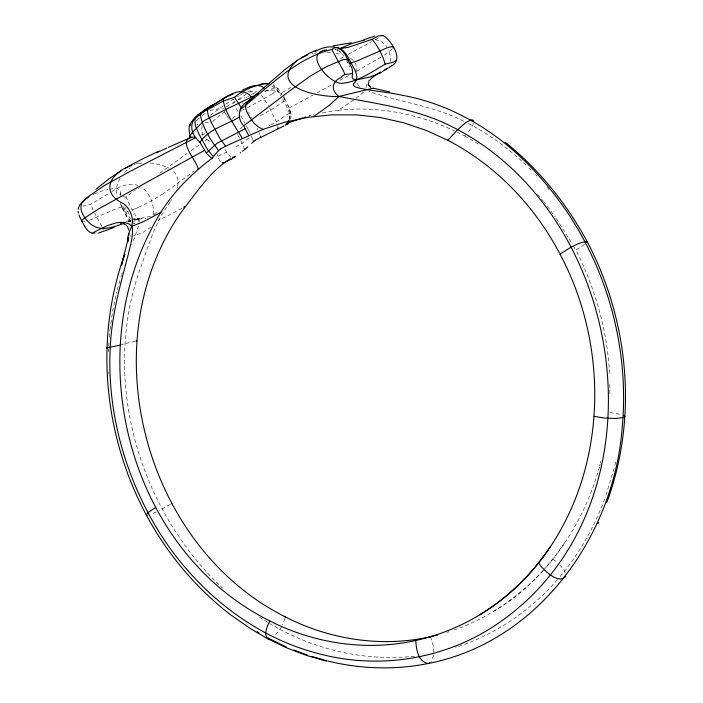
<?xml version="1.0" encoding="UTF-8"?>
<svg xmlns="http://www.w3.org/2000/svg" width="703" height="703" viewBox="0 0 703 703"><rect width="100%" height="100%" fill="white"/><g stroke="black" fill="none" stroke-linecap="round" stroke-linejoin="round"><path stroke-width="0.53" stroke-dasharray="3.52 2.64" d="M433.813 652.164L433.285 645.837L431.22 638.605M366.017 87.805L367.142 83.393M285.049 99.844L283.889 97.717L285.093 99.861L282.211 102.647L272.509 108.983L259.284 116.276M609.861 393.759L609.844 384.365M120.072 195.091L120.187 193.659L120.187 195.443M139.379 221.489L138.878 219.362L136.865 219.099M108.534 351.834L108.622 348.899M125.072 207.438C122.788 210.531 124.159 213.677 128.324 211.418M356.834 72.163L356.79 67.497L355.331 63.244M108.728 346.14L108.93 342.115M109.264 337.361L109.914 330.357M110.002 329.584L112.814 310.313L116.786 291.894M390.798 61.46L390.411 56.117L388.021 49.175M433.566 655.134L431.712 660.715M289.777 119.51C290.884 111.733 285.427 104.932 282.316 98.262M177.631 186.198C179.168 180.355 177.112 173.711 172.094 170.179M614.914 465.14L615.635 461.994M120.143 194.863C123.051 188.861 115.002 187.411 110.661 189.16M120.31 194.248L120.187 194.713M290.567 119.308C292.343 112.436 288.221 106.056 285.225 100.107M117.278 289.952L120.345 278.801M600.555 462.838L601.091 460.79M138.588 225.918L132.762 242.737M177.472 186.857L177.077 188.219M614.185 468.295L605.09 497.882M599.729 465.913L600.292 463.866M290.357 111.628L289.996 112.146L287.966 105.512M599.457 466.933C588.921 504.842 570.036 540.572 543.823 569.975M284.987 618.412L282.606 624.782M202.121 125.661L201.656 130.301L203.009 135.591M120.872 277.026L121.399 275.268M121.663 274.398L122.199 272.685M473.611 123.377L471.704 127.146L467.592 132.647M153.105 214.415C154.581 204.503 149.748 193.079 141.602 187.156M131.883 245.057L132.111 244.468M604.738 498.884C593.921 527.971 578.384 555.396 558.12 578.947M289.038 119.475L290.119 112.84M120.02 178.457C117.234 183.914 114.8 190.522 117.761 196.418M281.402 627.173L274.961 635.846M171.629 199.467L171.286 200.056M171.11 200.355L170.557 201.286M169.968 202.244C155.301 221.981 148.412 245.681 140.328 268.555C100.696 378.724 138.201 508.919 222.517 588.042M564.632 542.997L555.08 556.205L544.667 568.718M430.904 661.831L431.326 661.303M233.264 103.71L235.417 101.557M465.324 135.328L464.718 136.013L457.301 132.226M557.444 579.694C530.378 610.802 495 634.888 455.623 647.393M543.393 570.159C529.297 585.722 513.076 599.395 495.202 610.432M543.155 570.722C518.7 597.682 487.46 618.552 453.013 630.406M195.891 121.347L196.726 120.468M392.046 49.236L384.04 55.291M158.201 220.338L158.667 219.863M124.589 172.428L128.544 168.852M196.954 120.248L199.388 117.981M123.007 196.919L126.074 196.945L133.139 191.638M337.431 49.421L337.185 50.185L340.973 52.215L339.637 51.214M153.887 214.397L154.678 213.686M363.486 92.242L356.043 98.253M212.657 121.303L223.809 112.41M248.897 137.946L242.421 142.964L234.398 147.955M154.801 213.58L157.006 212.666M242.605 126.751L238.915 129.739M235.171 116.109L233.168 117.752M210.505 115.195L223.176 105.881M202.236 115.591L205.496 113.078M232.825 118.025L232.122 118.57M129.062 168.439L129.598 168.026M192.429 172.217L193.149 171.664M193.51 171.391L194.23 170.838M151.092 227.051L142.322 232.886L133.579 235.637M189.942 174.133L165.636 192.06M224.055 112.225L224.916 111.584M82.585 206.146L90.801 204.265L108.939 193.272M584.395 244.503C581.689 246.525 578.797 248.273 575.871 249.952C595.283 288.511 607.919 332.194 609.598 376M159.827 173.061L187.095 153.482M130.723 167.182L131.312 166.76M353.618 100.046L338.248 110.283L321.781 112.963M240.76 111.399L241.762 110.731M191.181 150.609L198.738 145.319M223.194 109.009L224.081 108.394M204.942 141.004L206.919 139.642L204.81 138.922M238.255 99.395L246.138 94.369M165.214 192.358L163.544 193.474M226.682 106.628L235.408 101.206M103.429 229.345L102.796 229.767M163.14 193.747L152.63 200.179L141.022 206.146M225.76 104.158L233.247 99.36M337.616 50.115L335.261 49.772M153.737 214.591L154.37 214.169M140.222 187.13L139.598 187.534M272.659 93.622L278.335 88.886L273.449 84.729M272.448 93.754L267.333 96.891M133.675 191.286L134.51 190.759M138.676 188.132L138.06 188.518M134.528 164.59L135.222 164.142M111.935 191.629C119.229 186.418 128.842 182.411 137.832 185.407M170.267 504.411L159.194 510.615M135.371 190.214L135.951 189.845M378.416 37.813L377.81 38.19M377.537 38.357L375.217 39.746M494.859 610.643L493.822 611.276M237.201 96.909L237.667 96.627M246.349 97.506L246.894 97.181M381.07 57.145L356.939 70.968M238.132 96.346L239.055 95.784M240.435 94.958L239.978 95.23M181.901 208.273L165.803 216.867L159.159 219.362L159.027 218.651M240.892 94.685L242.017 94.017M247.755 96.671L248.66 96.135M242.465 93.754L243.581 93.104M290.778 87.462L280.708 93.376L277.457 91.135L273.915 90.081L269.636 90.116L265.312 91.249M242.561 110.257L243.291 109.835M266.797 97.199L247.087 107.805M249.574 92.348L251.595 91.197L256.63 91.847M133.57 222.051L135.556 219.608L132.946 218.624M340.401 58.718L343.741 56.82M251.252 94.659L252.272 94.097M348.319 54.245L371.72 41.635M243.431 109.756L244.293 109.281M252.439 94L256.481 91.803M289.047 108.165L313.037 95.028M339.988 80.3L348.539 75.608M270.778 124.835C277.158 121.865 285.409 115.362 290.102 112.726M316.956 92.884L330.902 85.274M269.855 125.336L269.24 125.67M230.856 157.287L226.638 152.2L217.956 156.286L219.424 160.398L221.498 162.472M93.156 194.441L93.648 194.204M140.714 206.287L140.257 206.506M139.959 206.647L138.614 207.262M238.159 99.791L245.127 97.638M94.149 193.966L101.258 191.216L107.954 189.59M138.324 207.394L136.039 208.404M156.294 511.986L151.163 514.13M133.508 219.696L135.038 219.055L137.92 219.6L134.44 219.274L145.873 218.58M135.767 208.527L131.804 210.162M128.139 221.471L131.03 220.487M264.46 91.575L265.031 91.355M128.746 221.296L130.749 220.566L128.649 221.26M265.189 90.995L272.254 88.877L277.659 88.35L281.798 93.85M125.723 221.445L130.925 220.224M89.606 220.118L117.006 208.431L123.904 206.366M204.81 133.816L201.128 135.029M446.923 632.41L448.953 631.751M128.693 221.603L130.301 221.102L128.412 221.682M150.451 216.26L133.649 219.89M309.153 116.021L310.067 115.775M312.791 115.055L313.696 114.826M308.608 116.118L310.7 115.582M197.868 124.387L196.822 124.651M135.389 341.245L121.197 344.567M85.318 221.436L83.472 221.805M136.769 219.116L133.526 219.793M209.977 110.415L217.886 108.877L222.306 109.009M136.294 163.887L138.465 163.465M311.965 53.736L313.055 53.498M204.819 122.744L209.143 122.023M314.162 53.287L316.42 52.936M335.867 49.192L334.848 49.351M138.737 163.421L143.131 162.929M338.248 110.283C377.854 105.722 418.373 113.904 454.305 130.784M414.612 656.18C363.943 661.751 311.912 649.141 268.432 622.832M232.781 99.65L233.739 99.659M247.781 91.012L251.595 91.197M130.89 236.059L130.055 235.971M326.913 52.417L331.535 52.699M150.257 162.999L160.284 164.722L169.001 168.158M610.019 412.582L621.944 414.559M289.882 111.179L290.33 111.329M375.42 39.623L382.001 41.741L386.729 46.662M335.981 53.261L343.925 55.142M134.431 223.545L133.544 223.246M134.545 223.572L133.693 223.317M133.772 218.835L135.433 219.257L133.693 218.809M271.56 85.88L276.226 89.14L280.892 95.722M207.051 139.695L209.951 141.285M463.743 121.285C433.988 105.758 400.13 102.436 368.908 91.346M468.488 123.614C490.29 134.712 509.991 149.642 527.558 166.593M464.718 136.013L480.624 145.301M267.553 622.296L258.792 616.742M360.138 87.014L359.4 86.495M552.901 559.236L556.512 561.899M350.577 58.261L353.591 60.836M273.089 85.239L278.713 91.821M130.943 221.471L127.498 217.543L122.674 208.914M338.969 50.704L343.363 55.203M130.916 219.222L126.768 213.949L121.61 204.722M358.925 86.1L356.755 83.191M130.82 221.717L126.224 215.759L120.028 202.974M529.034 168.052L531.257 170.231M280.787 93.455L282.123 95.002M261.296 94.905L268.388 105.503M559.799 564.922L563.674 569.632L565.467 573.261M535.624 174.722L537.074 176.242M138.974 221.401L131.066 207.965L126.083 196.981M537.558 194.476L543.401 201.41M546.96 187.253L549.034 189.687M266.244 90.239L266.683 90.784M544.043 202.183L545.308 203.765M547.198 206.137L555.071 216.717M242.553 102.954L243.062 103.666M556.249 218.369L572.506 244.416M238.115 111.575L235.233 107.26M101.953 226.34L94.764 213.466M227.06 116.03L228.44 118.148M226.709 115.503L225.9 114.237M228.73 118.596L229.31 119.51M129.352 214.441L125.424 207.71M226.638 152.2L224.406 148.412M225.83 114.114L224.45 111.654M240.813 115.846L244.846 123.148M283.889 97.717L284.979 99.65M248.721 112.313L249.328 113.385M346.649 60.625L347.985 63.068L347.818 62.409M573.49 246.235L574.957 248.95M251.34 117.067L251.744 117.814M269.794 108.104L277.026 123.087M246.243 125.784L247.623 128.403M237.57 134.361L238.159 135.486M283.388 96.671L285.963 101.469M238.545 136.224L239.486 138.052M349.259 65.528L350.112 67.172M247.816 128.772L248.387 129.879M122.542 208.659L120.301 203.773M248.757 130.617L249.293 131.707M240.734 140.547L243.827 147.577M249.644 132.428L250.154 133.491M257.113 128.201L257.931 129.958M93.104 210.109L90.836 204.362M251.366 136.25L252.702 139.686M259.055 132.656L259.715 134.387M217.956 156.286L217.517 154.607M290.383 111.54L290.963 114.229M277.729 125.609L277.887 126.514M108.842 371.949L108.956 374.014M139.449 218.607L135.486 219.485L139.449 218.607"/><path stroke-width="1.05" d="M125.652 167.912C108.28 176.708 102.102 193.501 123.297 203.545C127.744 206.787 131.03 211.673 131.918 217.148C134.695 226.225 126.505 232.526 127.797 241.674L128.508 237.342L121.417 265.4L124.8 253.897C94.149 339.066 103.833 435.447 146.268 514.886L147.252 515.202M480.79 614.158C460.799 626.452 438.76 635.424 415.833 640.468C416.009 648.843 418.338 662.49 428.487 663.439C537.865 642.085 613.561 536.494 622.067 428.944C630.732 340.489 602.163 248.836 543.858 181.62C507.671 138.35 457.978 105.274 401.975 95.221C388.003 92.137 373.671 91.162 359.681 88.2C357.625 87.436 352.344 86.987 353.442 83.719C359.831 79.061 355.665 71.372 352.774 65.933C348.609 59.096 345.568 48.779 336.333 47.549M106.557 347.871L107.164 347.423M543.946 555.897C607.506 469.551 609.782 347.256 559.957 254.003M368.477 84.975L370.402 86.97L368.477 84.975L368.706 82.102M277.957 128.816L277.975 127.401M128.834 233.668L128.983 235.162M268.898 83.85L266.156 83.358L262.061 83.868L250.206 87.822L240.901 92.462L234.442 97.278L222.939 101.214L207.332 109.923L208.079 114.897L211.647 123.104L220.206 138.904L225.584 146.189L262.966 129.422L258.15 126.76L254.091 123.218L249.583 117.049L246.56 111.223L245.637 107.656L245.962 104.422L247.509 101.9L251.358 99.044M386.342 68.894L387.037 68.525L380.209 73.015L370.13 76.97L357.581 79.65L353.319 79.175L352.15 77.602L352.616 71.601L351.878 67.848L345.296 54.737L342.721 51.099L340.12 48.815L337.326 47.514L334.4 47.874L331.834 49.491L342.66 69.527M348.082 60.827L348.064 59.746L347.326 59.228L343.161 59.72L326.719 66.477L310.269 76.1L290.295 90.406L243.713 125.793L248.853 135.837M78.182 209.178L78.385 208.422M565.774 576.232C559.245 585.344 542.277 569.421 538.656 562.848L543.911 555.827M285.19 617.656L285.365 616.909C142.981 545.607 90.019 340.946 182.182 210.838C196.691 192.464 210.109 171.224 230.32 158.799M606.83 502.373C638.166 417.819 628.921 320.814 587.11 241.507C577.462 242.263 568.314 249.011 559.992 254.073M391.966 65.669C404.146 59.105 390.622 39.992 383.363 35.528M288.52 120.644C285.515 125.503 287.597 123.675 289.337 121.057M597.998 523.673L598.596 522.294M316.447 50.133L308.925 53.472L296.552 60.827L284.583 69.869L248.677 100.88C238.844 105.582 236.032 117.84 243.713 125.793M212.473 157.964C188.747 175.609 167.692 197.64 154.036 224.187C80.195 358.917 129.255 550.625 269.697 620.89C267.588 626.101 262.852 634.466 268.177 638.992L287.105 648.052L306.526 655.424L326.306 661.11M288.546 120.503C287.044 122.419 287.931 123.93 285.453 125.178M212.078 158.65L206.418 153.236L200.056 142.551M392.951 48.076L393.162 47.039L392.265 46.565L387.599 47.611L356.843 61.064L349.11 63.49M212.534 157.859L216.937 152.243L220.505 149.018M218.607 150.53C210.584 140.345 203.07 128.236 200.452 115.459C201.638 111.742 206.954 108.675 210.592 106.1M550.396 546.618L543.208 556.908M586.777 242.35L587.119 241.577C566.662 203.562 538.911 169.423 505.299 142.278M543.173 556.829C526.257 579.483 505.211 599.088 481.142 613.947M213.431 156.514L207.763 150.073L199.125 134.458L195.337 125.617L194.88 119.949L195.372 118.491L204.591 110.134L226.436 96.926M286.578 123.535L289.32 121.962M193.764 130.934L204.239 120.582L226.041 109.317L238.589 103.359L241.243 107.893M538.656 562.848C522.276 583.534 502.223 601.329 479.578 614.897M193.36 131.435L192.2 132.77M368.75 81.161L372.212 77.62L377.001 74.123M263.186 129.334L284.829 122.173L308.081 117.313L332.044 114.844L356.825 114.914L379.822 117.454L403.408 122.682L426.431 130.503L447.811 140.31L457.354 129.985L465.658 122.647L471.159 119.87L472.908 120.028L473.813 121.188M223.141 99.185C224.187 111.575 235.514 126.804 242.403 138.509M372.256 88.437L373.284 88.191L339.039 96.46L329.356 105.23L313.819 116.496M192.104 132.876L189.81 135.916L190.32 137.357M199.977 142.437C208.053 129.396 226.709 124.651 239.354 117.102M396.606 60.353L392.687 62.356L386 63.938M95.037 233.044L92.128 233.132L107.331 225.645L116.531 222.763L121.364 222.306L125.863 222.763L129.106 223.993L132.059 226.243C133.719 235.988 130.169 245.602 128.131 255.004C121.347 280.734 114.202 306.508 111.338 333.037C104.202 402.081 122.682 472.891 158.931 531.723C195.865 590.687 253.95 638.219 322.352 654.59C382.485 669.783 448.734 658.184 499.534 622.392C673.087 501.687 628.429 204.863 441.422 121.681C408.856 107.77 373.53 103.165 339.039 96.46C330.296 90.151 331.869 81.469 341.14 77.453C343.758 72.98 348.75 74.966 352.519 73.209M206.313 153.061L217.016 143.342L245.382 128.561M251.577 143.403L255.356 140.134M198.844 114.264C188.606 121.839 190.012 133.596 199.687 141.971M288.186 123.64L286.903 124.422M247.728 146.918L243.748 150.24M199.344 114.923L200.566 114.062M198.079 114.923L202.772 112.111M95.942 189.256L109.457 178.527L121.637 170.354M198.791 114.361C203.308 111.566 207.464 106.276 213.088 106.276M296.552 60.827C267.298 88.191 320.814 97.445 339.039 96.46M243.176 150.706L242.5 151.233M86.038 198.747C74.755 205.935 84.545 219.863 92.383 225.338C102.102 231.595 114.185 226.779 124.018 223.352M240.004 109.826C268.37 87.383 295.673 58.446 331.807 49.447M86.214 198.615L86.741 198.22M240.795 152.551L240.215 152.982M248.677 100.88L250.338 99.764M385.27 64.07C371.571 72.058 357.273 82.392 341.06 83.367C328.793 82.726 304.548 54.562 324.391 50.291M338.363 48.771L347.827 47.453L371.992 39.359L378.363 35.888L383.284 35.519L382.089 35.765M87.102 197.956L88.859 196.796M194.687 136.953C174.388 138.157 197.183 160.249 198.211 169.485M251.736 98.78L253.273 97.735M255.488 140.046L284.135 125.828M234.881 156.804L233.818 157.516M220.575 148.974L225.584 146.189M429.999 662.683L428.487 663.439C395.473 670.17 361.043 669.071 328.336 661.172M171.339 503.717L171.848 503.383M253.721 97.445L254.17 97.146M233.633 157.639L230.997 159.265M339.4 48.85L351.799 43.498L362.599 40.537M391.852 65.748L391.228 66.135M377.212 73.991L378.038 73.472M252.377 98.341C240.734 81.724 222.403 100.634 210.03 106.689C202.807 111.882 194.063 116.338 189.959 124.616C187.639 128.684 190.39 134.361 189.995 137.568M203.826 111.364L207.332 109.923M185.03 206.366L183.685 207.192M210.54 106.241L213.158 104.685M390.71 66.46L389.875 66.952M378.653 73.094L379.277 72.725M155.706 507.487L148.605 512.171L146.268 514.886C167.138 553.727 195.97 588.314 231.067 615.099L249.855 628.289L268.177 638.992L270.084 639.009L268.23 637.981M161.005 212.244L160.354 212.614M230.918 159.309L224.31 162.542L222.763 162.498M160.31 212.64L143.684 221.533L132.059 226.243M379.892 72.365L380.516 72.014M389.585 67.119L389.137 67.374M204.511 150.372L98.71 208.87L83.71 218.589L81.372 221.094L82.629 221.876M388.364 67.804L387.713 68.156M314.944 51.609L315.577 51.266M125.187 168.166L142.551 158.878L159.221 151.031M226.348 96.97L231.647 94.738M301.253 57.769L307.782 54.904M195.821 137.533L130.336 171.251L104.044 185.733L87.84 196.937L79.747 204.872L78.385 208.132M286.727 124.519L286.2 124.791M125.89 167.789L131.812 165.179M384.875 69.667L385.613 69.281M338.486 48.7L339.294 48.402M316.201 50.941C322.123 47.725 329.127 45.748 335.823 47.444M241.964 90.388L243.045 89.861M239.029 103.139L257.614 94.088M243.396 89.685C249.679 86.794 258.15 82.664 264.258 88.147M156.76 152.744L158.834 151.769M159.528 151.444L166.778 148.105M168.404 147.366L190.381 137.7M258.106 93.868L258.599 93.657M114.167 227.473L98.517 233.018M235.663 156.224L232.588 157.384M224.239 162.569L223.492 162.868M287.896 123.051L303.142 117.779M121.303 223.22L120.512 223.519M190.539 137.103L191.067 136.944M363.882 39.772L374.787 36.081M260.488 84.676L261.824 84.246M232.113 94.58L233.071 94.272M202.982 112.12L203.527 111.944M304.434 117.383L305.735 117.006M262.597 84.026L268.915 83.49M434.551 635.811L437.661 635.02M119.941 345.173L106.654 347.923M136.145 341.06L136.9 340.867M190.829 124.027L189.968 124.58L190.232 125.275M285.365 616.909C330.533 640.134 383.917 648.017 433.505 636.048M324.558 50.247L326.544 49.86M415.833 640.468C366.781 651.479 314.338 643.623 269.697 620.89M332.976 45.827L351.412 42.83M363.152 40.422L364.259 40.229M286.965 123.5L288.195 123.403M223.097 162.929L222.271 162.762M91.698 233.097C92.251 233.378 87.541 231.234 86.891 229.486M389.629 91.935L373.328 88.191M327.343 660.908L311.473 656.4M594.026 416.308L604.22 418.039L615.819 418.47L623.913 417.424L624.985 416.545L623.956 415.341M307.536 655.134L293.889 650.038M279.495 643.755L286.183 646.786M123.895 223.879L126.109 224.995L127.761 227.051L128.675 230.118M271.024 639.484L278.555 643.28M447.811 140.31C495.545 165.056 534.271 205.584 559.377 252.913M257.184 631.628L259.003 632.735M371.992 39.359C378.17 46.328 382.652 55.133 385.139 64.087M368.117 84.395L370.156 86.803M86.812 229.389L84.896 226.612M234.459 97.304L238.589 103.359M84.755 226.375L84.193 225.417M84.052 225.171L83.771 224.67M83.358 223.914L82.945 223.15M82.532 222.385L82.26 221.867M81.856 221.094L81.443 220.32M81.179 219.811L80.783 219.046M342.774 69.738L344.945 74.158M80.529 218.545L80.045 217.535M430.385 636.777L430.816 637.674M253.484 141.567L253.08 140.626M79.808 217.042L79.377 216.067M244.626 149.493L244.266 148.649M79.088 215.346L78.912 214.872M260.716 137.138L260.33 136.074M78.393 213.167L78.086 211.383"/></g></svg>
